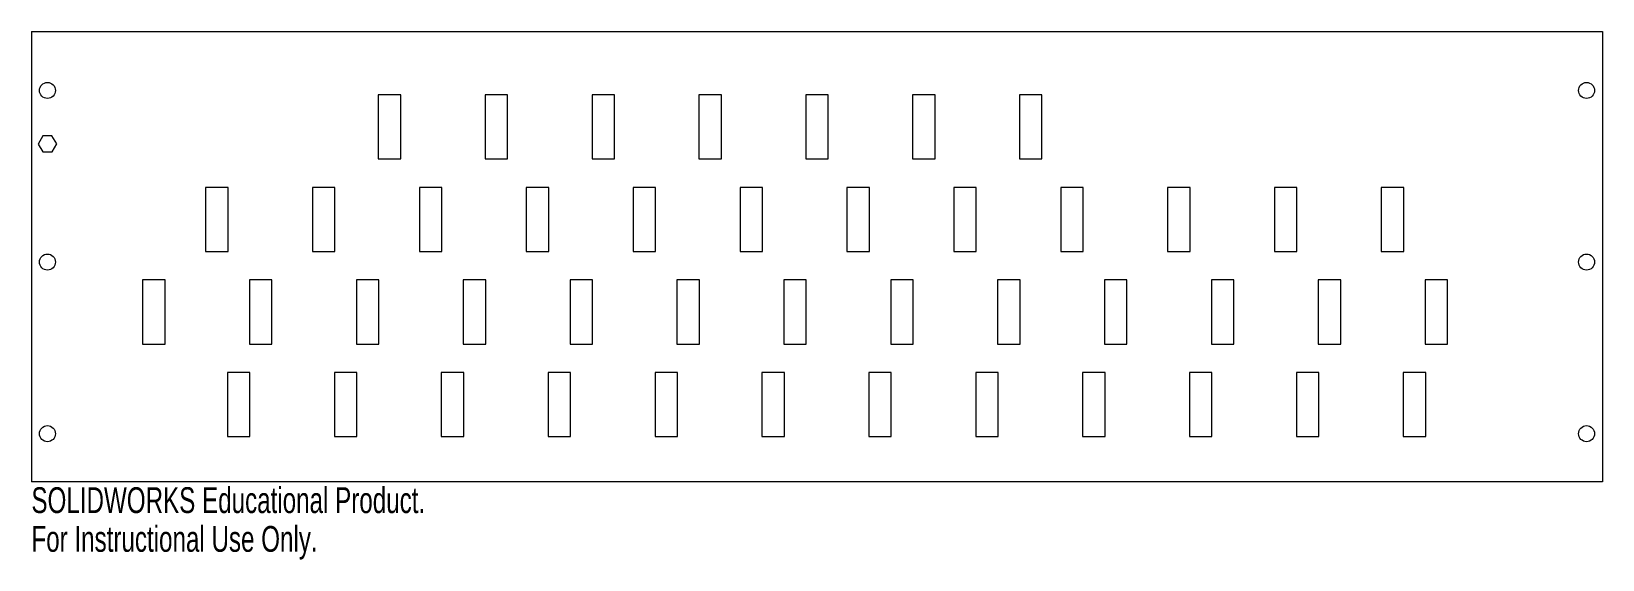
# Model space of a CAD drawing. Header units: millimetres. Extents: x 0 to 294, y -15 to 84.
import ezdxf

# ---------------------------------------------------------------- set-up
doc = ezdxf.new("R2010")
doc.units = ezdxf.units.MM
doc.styles.add('SLDTEXTSTYLE0', font='TXT', dxfattribs={"width": 0.7})

msp = doc.modelspace()

# ---------------------------------------------------------------- linework, layer by layer
at = {"color": 7, "linetype": 'Continuous', "lineweight": 15}
for p, q in [((0, 84.28), (294, 84.28)), ((0, 84.28), (0, 0)), ((294, 84.28), (294, 0)), ((64.9, 72.42), (64.9, 60.42)), ((69.1, 72.42), (64.9, 72.42)), ((69.1, 60.42), (69.1, 72.42)), ((84.9, 72.42), (84.9, 60.42)), ((89.1, 72.42), (84.9, 72.42)), ((89.1, 60.42), (89.1, 72.42)), ((104.9, 72.42), (104.9, 60.42)), ((109.1, 72.42), (104.9, 72.42)), ((109.1, 60.42), (109.1, 72.42)), ((124.9, 72.42), (124.9, 60.42)), ((129.1, 72.42), (124.9, 72.42)), ((129.1, 60.42), (129.1, 72.42)), ((144.9, 72.42), (144.9, 60.42)), ((149.1, 72.42), (144.9, 72.42)), ((149.1, 60.42), (149.1, 72.42)), ((164.9, 72.42), (164.9, 60.42)), ((169.1, 72.42), (164.9, 72.42)), ((169.1, 60.42), (169.1, 72.42)), ((184.9, 72.42), (184.9, 60.42)), ((189.1, 72.42), (184.9, 72.42)), ((189.1, 60.42), (189.1, 72.42)), ((2.12, 64.72), (1.27, 63.21)), ((3.85, 64.74), (2.12, 64.72)), ((4.73, 63.25), (3.85, 64.74)), ((1.27, 63.21), (2.15, 61.72)), ((2.15, 61.72), (3.88, 61.74)), ((3.88, 61.74), (4.73, 63.25)), ((64.9, 60.42), (69.1, 60.42)), ((84.9, 60.42), (89.1, 60.42)), ((104.9, 60.42), (109.1, 60.42)), ((124.9, 60.42), (129.1, 60.42)), ((144.9, 60.42), (149.1, 60.42)), ((164.9, 60.42), (169.1, 60.42)), ((184.9, 60.42), (189.1, 60.42)), ((32.6, 55.1), (32.6, 43.1)), ((36.8, 55.1), (32.6, 55.1)), ((36.8, 43.1), (36.8, 55.1)), ((52.6, 55.1), (52.6, 43.1)), ((56.8, 55.1), (52.6, 55.1)), ((56.8, 43.1), (56.8, 55.1)), ((72.6, 55.1), (72.6, 43.1)), ((76.8, 55.1), (72.6, 55.1)), ((76.8, 43.1), (76.8, 55.1)), ((92.6, 55.1), (92.6, 43.1)), ((96.8, 55.1), (92.6, 55.1)), ((96.8, 43.1), (96.8, 55.1)), ((112.6, 55.1), (112.6, 43.1)), ((116.8, 55.1), (112.6, 55.1)), ((116.8, 43.1), (116.8, 55.1)), ((132.6, 55.1), (132.6, 43.1)), ((136.8, 55.1), (132.6, 55.1)), ((136.8, 43.1), (136.8, 55.1)), ((152.6, 55.1), (152.6, 43.1)), ((156.8, 55.1), (152.6, 55.1)), ((156.8, 43.1), (156.8, 55.1)), ((172.6, 55.1), (172.6, 43.1)), ((176.8, 55.1), (172.6, 55.1)), ((176.8, 43.1), (176.8, 55.1)), ((192.6, 55.1), (192.6, 43.1)), ((196.8, 55.1), (192.6, 55.1)), ((196.8, 43.1), (196.8, 55.1)), ((212.6, 55.1), (212.6, 43.1)), ((216.8, 55.1), (212.6, 55.1)), ((216.8, 43.1), (216.8, 55.1)), ((232.6, 55.1), (232.6, 43.1)), ((236.8, 55.1), (232.6, 55.1)), ((236.8, 43.1), (236.8, 55.1)), ((252.6, 55.1), (252.6, 43.1)), ((256.8, 55.1), (252.6, 55.1)), ((256.8, 43.1), (256.8, 55.1)), ((32.6, 43.1), (36.8, 43.1)), ((52.6, 43.1), (56.8, 43.1)), ((72.6, 43.1), (76.8, 43.1)), ((92.6, 43.1), (96.8, 43.1)), ((112.6, 43.1), (116.8, 43.1)), ((132.6, 43.1), (136.8, 43.1)), ((152.6, 43.1), (156.8, 43.1)), ((172.6, 43.1), (176.8, 43.1)), ((192.6, 43.1), (196.8, 43.1)), ((212.6, 43.1), (216.8, 43.1)), ((232.6, 43.1), (236.8, 43.1)), ((252.6, 43.1), (256.8, 43.1)), ((20.8, 37.78), (20.8, 25.78)), ((25, 37.78), (20.8, 37.78)), ((25, 25.78), (25, 37.78)), ((40.8, 37.78), (40.8, 25.78)), ((45, 37.78), (40.8, 37.78)), ((45, 25.78), (45, 37.78)), ((60.8, 37.78), (60.8, 25.78)), ((65, 37.78), (60.8, 37.78)), ((65, 25.78), (65, 37.78)), ((80.8, 37.78), (80.8, 25.78)), ((85, 37.78), (80.8, 37.78)), ((85, 25.78), (85, 37.78)), ((100.8, 37.78), (100.8, 25.78)), ((105, 37.78), (100.8, 37.78)), ((105, 25.78), (105, 37.78)), ((120.8, 37.78), (120.8, 25.78)), ((125, 37.78), (120.8, 37.78)), ((125, 25.78), (125, 37.78)), ((140.8, 37.78), (140.8, 25.78)), ((145, 37.78), (140.8, 37.78)), ((145, 25.78), (145, 37.78)), ((160.8, 37.78), (160.8, 25.78)), ((165, 37.78), (160.8, 37.78)), ((165, 25.78), (165, 37.78)), ((180.8, 37.78), (180.8, 25.78)), ((185, 37.78), (180.8, 37.78)), ((185, 25.78), (185, 37.78)), ((200.8, 37.78), (200.8, 25.78)), ((205, 37.78), (200.8, 37.78)), ((205, 25.78), (205, 37.78)), ((220.8, 37.78), (220.8, 25.78)), ((225, 37.78), (220.8, 37.78)), ((225, 25.78), (225, 37.78)), ((240.8, 37.78), (240.8, 25.78)), ((245, 37.78), (240.8, 37.78)), ((245, 25.78), (245, 37.78)), ((260.8, 37.78), (260.8, 25.78)), ((265, 37.78), (260.8, 37.78)), ((265, 25.78), (265, 37.78)), ((20.8, 25.78), (25, 25.78)), ((40.8, 25.78), (45, 25.78)), ((60.8, 25.78), (65, 25.78)), ((80.8, 25.78), (85, 25.78)), ((100.8, 25.78), (105, 25.78)), ((120.8, 25.78), (125, 25.78)), ((140.8, 25.78), (145, 25.78)), ((160.8, 25.78), (165, 25.78)), ((180.8, 25.78), (185, 25.78)), ((200.8, 25.78), (205, 25.78)), ((220.8, 25.78), (225, 25.78)), ((240.8, 25.78), (245, 25.78)), ((260.8, 25.78), (265, 25.78)), ((36.7, 20.46), (36.7, 8.46)), ((40.9, 20.46), (36.7, 20.46)), ((40.9, 8.46), (40.9, 20.46)), ((56.7, 20.46), (56.7, 8.46)), ((60.9, 20.46), (56.7, 20.46)), ((60.9, 8.46), (60.9, 20.46)), ((76.7, 20.46), (76.7, 8.46)), ((80.9, 20.46), (76.7, 20.46)), ((80.9, 8.46), (80.9, 20.46)), ((96.7, 20.46), (96.7, 8.46)), ((100.9, 20.46), (96.7, 20.46)), ((100.9, 8.46), (100.9, 20.46)), ((116.7, 20.46), (116.7, 8.46)), ((120.9, 20.46), (116.7, 20.46)), ((120.9, 8.46), (120.9, 20.46)), ((136.7, 20.46), (136.7, 8.46)), ((140.9, 20.46), (136.7, 20.46)), ((140.9, 8.46), (140.9, 20.46)), ((156.7, 20.46), (156.7, 8.46)), ((160.9, 20.46), (156.7, 20.46)), ((160.9, 8.46), (160.9, 20.46)), ((176.7, 20.46), (176.7, 8.46)), ((180.9, 20.46), (176.7, 20.46)), ((180.9, 8.46), (180.9, 20.46)), ((196.7, 20.46), (196.7, 8.46)), ((200.9, 20.46), (196.7, 20.46)), ((200.9, 8.46), (200.9, 20.46)), ((216.7, 20.46), (216.7, 8.46)), ((220.9, 20.46), (216.7, 20.46)), ((220.9, 8.46), (220.9, 20.46)), ((236.7, 20.46), (236.7, 8.46)), ((240.9, 20.46), (236.7, 20.46)), ((240.9, 8.46), (240.9, 20.46)), ((256.7, 20.46), (256.7, 8.46)), ((260.9, 20.46), (256.7, 20.46)), ((260.9, 8.46), (260.9, 20.46)), ((36.7, 8.46), (40.9, 8.46)), ((56.7, 8.46), (60.9, 8.46)), ((76.7, 8.46), (80.9, 8.46)), ((96.7, 8.46), (100.9, 8.46)), ((116.7, 8.46), (120.9, 8.46)), ((136.7, 8.46), (140.9, 8.46)), ((156.7, 8.46), (160.9, 8.46)), ((176.7, 8.46), (180.9, 8.46)), ((196.7, 8.46), (200.9, 8.46)), ((216.7, 8.46), (220.9, 8.46)), ((236.7, 8.46), (240.9, 8.46)), ((256.7, 8.46), (260.9, 8.46)), ((294, 0), (0, 0))]:
    msp.add_line(p, q, dxfattribs=at)
for centre in [(3, 73.23), (291, 73.23), (3, 41.12), (291, 41.12), (3, 9), (291, 9)]:
    msp.add_circle(centre, 1.5, dxfattribs=at)

# ---------------------------------------------------------------- texts
at = {"color": 7, "linetype": 'Continuous', "char_height": 4.8336, "attachment_point": 1, "style": 'SLDTEXTSTYLE0'}
for s, insert in [('SOLIDWORKS Educational Product.', (0, -1.02)), ('For Instructional Use Only.', (0, -8.27))]:
    msp.add_mtext(s, dxfattribs=dict(at, insert=insert))

doc.saveas('drawing.dxf')
